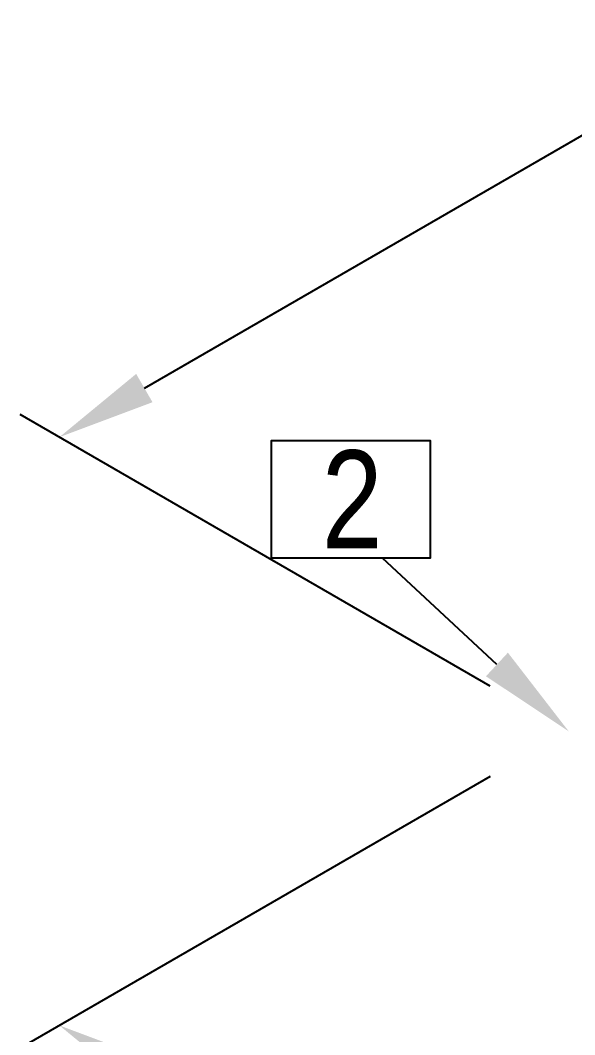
# Model space of a CAD drawing. Header units: millimetres. Extents: x 0 to 594, y 0 to 420.
# Drawn here: x 161.59 to 175.73, y 162.85 to 188.71 of the extents above; entities that cross this region are included whole.
import ezdxf
from ezdxf import colors
from ezdxf.entities.mleader import LeaderData, LeaderLine
from ezdxf.enums import TextEntityAlignment as Align
from ezdxf.math import Vec2, Vec3

# ---------------------------------------------------------------- set-up
doc = ezdxf.new("R2010")
doc.units = ezdxf.units.MM
doc.header["$LTSCALE"] = 0.25
doc.layers.add('주석', color=7, linetype='Continuous')
doc.layers.add('치수', color=1, linetype='Continuous')
doc.styles.add('AdskIsoAnnotation', font='arial.ttf', dxfattribs={"width": 0.8, "height": 1})
doc.styles.add('AdskIsoMetric', font='arial.ttf', dxfattribs={"width": 0.8, "height": 2.5})
doc.styles.add('AdskIsoMetric-30', font='arial.ttf', dxfattribs={"width": 0.8, "height": 2.5})
doc.styles.add('AdskIsoMetric30', font='arial.ttf', dxfattribs={"width": 0.8, "oblique": 30, "height": 2.5})
doc.styles.get("Standard").update_dxf_attribs({"font": 'arial.ttf'})
doc.dimstyles.new('AdskIsoMetric', dxfattribs={"dimtxt": 2.5, "dimasz": 2.5, "dimexe": 1, "dimexo": 2, "dimgap": 0.8, "dimtad": 1, "dimdec": 0, "dimrnd": 1, "dimzin": 0, "dimdsep": 46, "dimtxsty": 'AdskIsoMetric', "dimcen": 0, "dimclrt": 7, "dimadec": 0, "dimazin": 0, "dimtfac": 1, "dimtdec": 0, "dimtmove": 1, "dimatfit": 3, "dimfxl": 0, "dimfrac": 2, "dimtolj": 1, "dimtzin": 0, "dimarcsym": 0})

# ---------------------------------------------------------------- blocks, each defined once
blk = doc.blocks.new('*D85')
at = {"layer": 'Defpoints', "color": 0}
for p in [(204.427, 202.238), (217.417, 194.738), (175.579, 170.583)]:
    blk.add_point(p, dxfattribs=at)
at = {"layer": '치수', "color": 0, "lineweight": -2}
for p, q in [((164.754, 179.333), (202.261, 200.988)), ((173.579, 171.737), (161.589, 178.66))]:
    blk.add_line(p, q, dxfattribs=at)
at = {"layer": '치수', "color": 0}
for points in [[(202.053, 201.349), (202.47, 200.627), (204.427, 202.238)], [(164.545, 179.694), (164.962, 178.972), (162.589, 178.083)]]:
    blk.add_solid(points, dxfattribs=at)
at = {"layer": '치수', "color": 7, "insert": (181.263, 191.457), "char_height": 2.5, "attachment_point": 5, "rotation": 30, "style": 'AdskIsoMetric-30'}
blk.add_mtext('\\A1;12221', dxfattribs=at)
blk = doc.blocks.new('*D86')
at = {"layer": 'Defpoints', "color": 0}
for p in [(175.579, 170.583), (162.589, 163.083), (238.336, 134.35)]:
    blk.add_point(p, dxfattribs=at)
at = {"layer": '치수', "color": 0, "lineweight": -2}
for p, q in [((173.579, 169.428), (161.589, 162.505)), ((223.18, 128.1), (164.754, 161.833)), ((236.336, 133.195), (224.346, 126.273))]:
    blk.add_line(p, q, dxfattribs=at)
at = {"layer": '치수', "color": 0}
for points in [[(164.962, 162.194), (164.545, 161.472), (162.589, 163.083)], [(223.389, 128.461), (222.972, 127.739), (225.346, 126.85)]]:
    blk.add_solid(points, dxfattribs=at)
at = {"layer": '치수', "color": 7, "insert": (196.234, 146.275), "char_height": 2.5, "attachment_point": 5, "rotation": 330, "style": 'AdskIsoMetric30'}
blk.add_mtext('\\A1;2689', dxfattribs=at)
blk = doc.blocks.new('AnnoRect')
at = {"color": 0, "linetype": 'ByBlock', "lineweight": -2}
blk.add_wipeout([(-0.81, -0.6), (-0.81, 0.6), (0.81, 0.6), (0.81, -0.6)], dxfattribs=at)
blk.add_lwpolyline([(-0.81, -0.6), (-0.81, 0.6), (0.81, 0.6), (0.81, -0.6)], close=True, dxfattribs=at)
at = {"color": 0, "linetype": 'ByBlock', "lineweight": -2, "style": 'AdskIsoAnnotation', "width": 0.8}
blk.add_attdef('XX', text='', height=1, dxfattribs=at).set_placement((0, 0), align=Align.MIDDLE_CENTER)

msp = doc.modelspace()

# ---------------------------------------------------------------- dimensions: what is measured, and where the dimension line sits
at = {"layer": '치수'}
for base, p1, p2, angle, text, override, picture, middle in [((204.4265, 202.238), (175.5789, 170.5828), (217.4169, 194.738), 30, '12221', {"dimtad": 0, "dimlfac": 252.965443, "dimtxsty": 'AdskIsoMetric-30', "dimse1": 0, "dimse2": 1, "dimsd1": 0, "dimsd2": 0, "dimtmove": 1}, '*D85', (181.2625, 191.4565)), ((162.5885, 163.0828), (238.3359, 134.35), (175.5789, 170.5828), 150, '2689', {"dimtad": 0, "dimlfac": 37.105806, "dimtxsty": 'AdskIsoMetric30', "dimse1": 0, "dimse2": 0, "dimsd1": 0, "dimsd2": 0, "dimtmove": 1}, '*D86', (196.2342, 146.2753))]:
    dim = msp.add_linear_dim(base=base, p1=p1, p2=p2, angle=angle, text=text, dimstyle='AdskIsoMetric', override=override, dxfattribs=at)
    dim.commit()
    dim.dimension.update_dxf_attribs({"geometry": picture, "text_midpoint": middle, "dimtype": 160})

# ---------------------------------------------------------------- leaders
at = {"layer": '주석'}
ml = msp.add_multileader_mtext('Standard', dxfattribs=at)
ml.set_content('')
ml.set_leader_properties()
ml.build(insert=Vec2(0, 0))
ml.multileader.update_dxf_attribs({"dogleg_length": 0, "arrow_head_size": 2.5})
ctx = ml.context
ctx.base_point, ctx.arrow_head_size = Vec3(170.8333, 175), 2.5
notes = []
notes.append((ctx, [(0, (1, 1, 0), (170.8333, 175), (-1, 0), 0, [(0, [(175.5789, 170.5828)], 0, [])])]))
ctx.mtext, ml.multileader.dxf.content_type = None, 0
for ctx, leaders in notes:
    for number, flags, end, landing, length, lines in leaders:
        leader = LeaderData()
        leader.index, (leader.has_last_leader_line, leader.has_dogleg_vector, leader.attachment_direction) = number, flags
        leader.last_leader_point, leader.dogleg_vector, leader.dogleg_length = Vec3(end), Vec3(landing), length
        for number, points, colour, breaks in lines:
            line = LeaderLine()
            line.index, line.vertices, line.color, line.breaks = number, Vec3.list(points), colors.encode_raw_color(colour), breaks
            leader.lines.append(line)
        ctx.leaders.append(leader)

# ---------------------------------------------------------------- next in the draw order: block references
ref = msp.add_blockref('AnnoRect', (170.0238, 176.5), dxfattribs=dict(at, xscale=2.5, yscale=2.5, zscale=2.5))
ref.add_attrib('XX_001', '2', (169.2796, 175.2449), dxfattribs={"layer": '0', "color": 0, "linetype": 'ByBlock', "lineweight": -2, "height": 2.5, "style": 'AdskIsoAnnotation', "width": 0.8})

doc.saveas('drawing.dxf')
